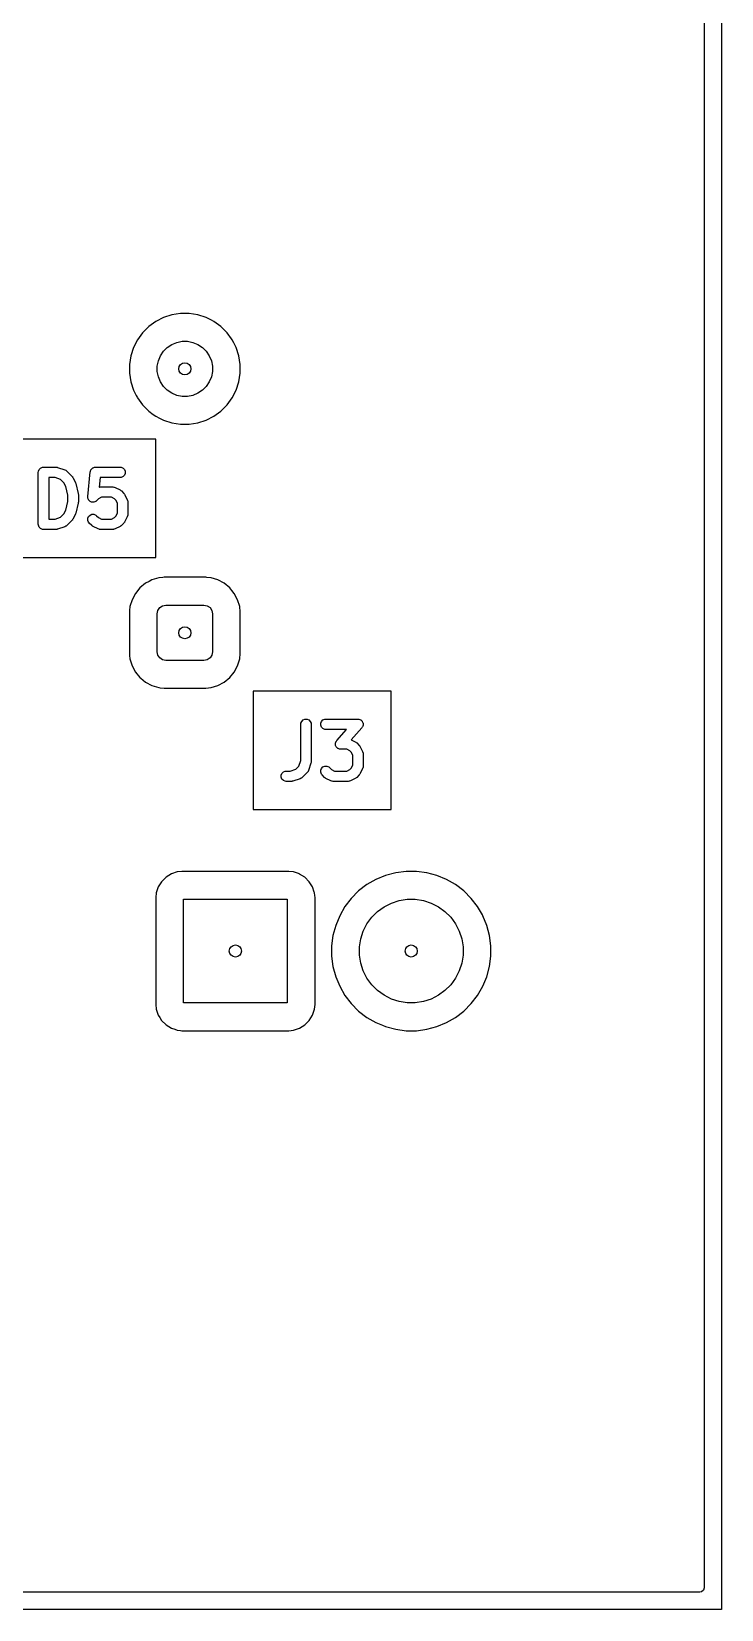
# Model space of a CAD drawing. Extents: x 20 to 124, y -124 to -20.
# Drawn here: x 104.07 to 124, y -124 to -78.44 of the extents above; entities that cross this region are included whole.
import ezdxf

# ---------------------------------------------------------------- set-up
doc = ezdxf.new("R2010")
doc.units = 0
doc.layers.add('BLACK', color=7, linetype='CONTINUOUS')
doc.layers.add('WHITE', color=7, linetype='CONTINUOUS')

msp = doc.modelspace()

# ---------------------------------------------------------------- linework, layer by layer
at = {"layer": 'BLACK', "linetype": 'CONTINUOUS'}
for p, q in [((123.4995, -20.6245), (123.4995, -123.3755)), ((107.457345, -86.956705), (107.279205, -87.134845)), ((107.45735, -86.956701), (107.457345, -86.956705)), ((107.661151, -86.808632), (107.45735, -86.956701)), ((107.885616, -86.69426), (107.661151, -86.808632)), ((108.125214, -86.61641), (107.885616, -86.69426)), ((108.249626, -86.596705), (108.125214, -86.61641)), ((108.374038, -86.577), (108.249626, -86.596705)), ((108.625962, -86.577), (108.374038, -86.577)), ((108.874785, -86.61641), (108.625962, -86.577)), ((109.114383, -86.69426), (108.874785, -86.61641)), ((109.268747, -86.772913), (109.114383, -86.69426)), ((109.338845, -86.80863), (109.268747, -86.772913)), ((109.338847, -86.808631), (109.338845, -86.80863)), ((109.338848, -86.808632), (109.338847, -86.808631)), ((109.542649, -86.956701), (109.338848, -86.808632)), ((109.542654, -86.956705), (109.542649, -86.956701)), ((109.720794, -87.134845), (109.542654, -86.956705)), ((107.131132, -87.338651), (107.01676, -87.563116)), ((107.279201, -87.13485), (107.131132, -87.338651)), ((107.279205, -87.134845), (107.279201, -87.13485)), ((107.992485, -87.559092), (108.122883, -87.471963)), ((108.122883, -87.471963), (108.267772, -87.411948)), ((108.267772, -87.411948), (108.421586, -87.381352)), ((108.421586, -87.381352), (108.578414, -87.381352)), ((108.578414, -87.381352), (108.732228, -87.411948)), ((108.732228, -87.411948), (108.877117, -87.471963)), ((108.877117, -87.471963), (109.007515, -87.559092)), ((109.720798, -87.13485), (109.720794, -87.134845)), ((109.849952, -87.312617), (109.720798, -87.13485)), ((109.86887, -87.338655), (109.849952, -87.312617)), ((109.913583, -87.42641), (109.86887, -87.338655)), ((109.983239, -87.563116), (109.913583, -87.42641)), ((106.93891, -87.802714), (106.8995, -88.051538)), ((107.01676, -87.563116), (106.93891, -87.802714)), ((107.734448, -87.945272), (107.794463, -87.800383)), ((107.794463, -87.800383), (107.881592, -87.669985)), ((107.881592, -87.669985), (107.992485, -87.559092)), ((109.007515, -87.559092), (109.118408, -87.669985)), ((109.118408, -87.669985), (109.205537, -87.800383)), ((109.205537, -87.800383), (109.265552, -87.945272)), ((109.983239, -87.563118), (109.983239, -87.563116)), ((109.983241, -87.563121), (109.983239, -87.563118)), ((110.06109, -87.802715), (109.983241, -87.563121)), ((110.1005, -88.051538), (110.06109, -87.802715)), ((106.8995, -88.051538), (106.8995, -88.303461)), ((106.8995, -88.303461), (106.93891, -88.552285)), ((107.703852, -88.099086), (107.734448, -87.945272)), ((107.703852, -88.255914), (107.703852, -88.099086)), ((107.734448, -88.409728), (107.703852, -88.255914)), ((109.265552, -87.945272), (109.296148, -88.099086)), ((109.296148, -88.255914), (109.265552, -88.409728)), ((109.296148, -88.099086), (109.296148, -88.255914)), ((110.06109, -88.552285), (110.1005, -88.303462)), ((110.1005, -88.303462), (110.1005, -88.051538)), ((106.93891, -88.552285), (107.01676, -88.791883)), ((107.01676, -88.791883), (107.095413, -88.946247)), ((107.794463, -88.554617), (107.734448, -88.409728)), ((107.881592, -88.685015), (107.794463, -88.554617)), ((107.992485, -88.795908), (107.881592, -88.685015)), ((108.122883, -88.883037), (107.992485, -88.795908)), ((109.007515, -88.795908), (108.877117, -88.883037)), ((109.118408, -88.685015), (109.007515, -88.795908)), ((109.205537, -88.554617), (109.118408, -88.685015)), ((109.265552, -88.409728), (109.205537, -88.554617)), ((109.86887, -89.016345), (109.983241, -88.791879)), ((109.983241, -88.791879), (110.06109, -88.552285)), ((107.095413, -88.946247), (107.119089, -88.992714)), ((107.119089, -88.992714), (107.131132, -89.016348)), ((107.131132, -89.016348), (107.279201, -89.220149)), ((107.279201, -89.220149), (107.279205, -89.220154)), ((107.279205, -89.220154), (107.457345, -89.398294)), ((108.267772, -88.943052), (108.122883, -88.883037)), ((108.421586, -88.973648), (108.267772, -88.943052)), ((108.578414, -88.973648), (108.421586, -88.973648)), ((108.732228, -88.943052), (108.578414, -88.973648)), ((108.877117, -88.883037), (108.732228, -88.943052)), ((109.542656, -89.398293), (109.720793, -89.220156)), ((109.720793, -89.220156), (109.86887, -89.016345)), ((107.457345, -89.398294), (107.45735, -89.398298)), ((107.45735, -89.398298), (107.588332, -89.493461)), ((107.588332, -89.493461), (107.661155, -89.54637)), ((107.661155, -89.54637), (107.770098, -89.601879)), ((107.770098, -89.601879), (107.885616, -89.660739)), ((107.885616, -89.660739), (107.885618, -89.660739)), ((107.885618, -89.660739), (107.885621, -89.660741)), ((107.885621, -89.660741), (108.125215, -89.73859)), ((108.125215, -89.73859), (108.374038, -89.778)), ((108.625962, -89.778), (108.874785, -89.73859)), ((108.874785, -89.73859), (109.114379, -89.660741)), ((109.114379, -89.660741), (109.338845, -89.54637)), ((109.338845, -89.54637), (109.542656, -89.398293)), ((107.660797, -90.208129), (103.462357, -90.208129)), ((107.660797, -93.623053), (107.660797, -90.208129)), ((108.374038, -89.778), (108.374039, -89.778)), ((108.374039, -89.778), (108.625961, -89.778)), ((108.625961, -89.778), (108.625962, -89.778)), ((104.270739, -91.136564), (104.293137, -91.082492)), ((104.293137, -91.082492), (104.334521, -91.041108)), ((104.334521, -91.041108), (104.388593, -91.01871)), ((104.388593, -91.01871), (104.417857, -91.015828)), ((104.417857, -91.015828), (104.775, -91.015828)), ((104.775, -91.015828), (104.789811, -91.017286)), ((104.789811, -91.017286), (104.793761, -91.017006)), ((104.793761, -91.017006), (104.798955, -91.018187)), ((104.798955, -91.018187), (104.804264, -91.01871)), ((104.804264, -91.01871), (104.807926, -91.020227)), ((104.807926, -91.020227), (104.822434, -91.023526)), ((104.822434, -91.023526), (105.03672, -91.094954)), ((105.03672, -91.094954), (105.063571, -91.106943)), ((105.063571, -91.106943), (105.067641, -91.110473)), ((105.067641, -91.110473), (105.072621, -91.112536)), ((105.072621, -91.112536), (105.095352, -91.131191)), ((105.772166, -91.133118), (105.774381, -91.122071)), ((105.774381, -91.122071), (105.784745, -91.102749)), ((105.784745, -91.102749), (105.793137, -91.082492)), ((105.793137, -91.082492), (105.798477, -91.077151)), ((105.798477, -91.077151), (105.802048, -91.070496)), ((105.802048, -91.070496), (105.819015, -91.056613)), ((105.819015, -91.056613), (105.834521, -91.041108)), ((105.834521, -91.041108), (105.8415, -91.038216)), ((105.8415, -91.038216), (105.847345, -91.033435)), ((105.847345, -91.033435), (105.86833, -91.027103)), ((105.86833, -91.027103), (105.888593, -91.01871)), ((105.888593, -91.01871), (105.899809, -91.017605)), ((105.899809, -91.017605), (105.903377, -91.016529)), ((105.903377, -91.016529), (105.90703, -91.016894)), ((105.90703, -91.016894), (105.917857, -91.015828)), ((105.917857, -91.015828), (106.632143, -91.015828)), ((106.632143, -91.015828), (106.661407, -91.01871)), ((106.661407, -91.01871), (106.715479, -91.041108)), ((106.715479, -91.041108), (106.756863, -91.082492)), ((106.756863, -91.082492), (106.779261, -91.136564)), ((104.267857, -91.165828), (104.270739, -91.136564)), ((104.267857, -92.665828), (104.267857, -91.165828)), ((104.75066, -91.315828), (104.567857, -91.315828)), ((104.567857, -91.315828), (104.567857, -92.515828)), ((104.908258, -91.368361), (104.75066, -91.315828)), ((105.008865, -91.468968), (104.908258, -91.368361)), ((105.062044, -91.575327), (105.008865, -91.468968)), ((105.125, -91.827148), (105.062044, -91.575327)), ((105.095352, -91.131191), (105.238209, -91.274048)), ((105.238209, -91.274048), (105.247649, -91.28555)), ((105.247649, -91.28555), (105.250642, -91.288146)), ((105.250642, -91.288146), (105.25348, -91.292655)), ((105.25348, -91.292655), (105.256864, -91.296778)), ((105.256864, -91.296778), (105.25838, -91.30044)), ((105.25838, -91.30044), (105.266307, -91.313032)), ((105.266307, -91.313032), (105.337736, -91.455888)), ((105.337736, -91.455888), (105.338555, -91.45803)), ((105.338555, -91.45803), (105.3392, -91.4589)), ((105.3392, -91.4589), (105.343584, -91.471171)), ((105.343584, -91.471171), (105.348245, -91.483352)), ((105.348245, -91.483352), (105.348321, -91.484432)), ((105.348321, -91.484432), (105.349093, -91.486591)), ((105.349093, -91.486591), (105.420521, -91.772305)), ((105.697173, -91.865189), (105.768601, -91.150903)), ((105.768601, -91.150903), (105.770739, -91.140238)), ((105.770739, -91.136564), (105.772166, -91.133118)), ((105.770739, -91.140238), (105.770739, -91.136564)), ((106.053606, -91.315828), (106.025964, -91.592237)), ((106.632143, -91.315828), (106.053606, -91.315828)), ((106.661407, -91.312946), (106.632143, -91.315828)), ((106.715479, -91.290548), (106.661407, -91.312946)), ((106.756863, -91.249164), (106.715479, -91.290548)), ((106.779261, -91.195092), (106.756863, -91.249164)), ((106.779261, -91.136564), (106.779261, -91.195092)), ((105.062044, -92.256328), (105.125, -92.004507)), ((105.125, -92.004507), (105.125, -91.827148)), ((105.420521, -91.772305), (105.42127, -91.777376)), ((105.42127, -91.777376), (105.422118, -91.779421)), ((105.422118, -91.779421), (105.423203, -91.790443)), ((105.423203, -91.790443), (105.424823, -91.801394)), ((105.424823, -92.030262), (105.423203, -92.041212)), ((105.424823, -91.801394), (105.424497, -91.803581)), ((105.424497, -91.803581), (105.425, -91.808685)), ((105.425, -92.022971), (105.424497, -92.028074)), ((105.424497, -92.028074), (105.424823, -92.030262)), ((105.425, -91.808685), (105.425, -92.022971)), ((105.697129, -91.894594), (105.697173, -91.865189)), ((105.699311, -91.901825), (105.697129, -91.894594)), ((105.699311, -91.909378), (105.699311, -91.901825)), ((105.707702, -91.929637), (105.699311, -91.909378)), ((105.714036, -91.950626), (105.707702, -91.929637)), ((105.718817, -91.95647), (105.714036, -91.950626)), ((105.721709, -91.96345), (105.718817, -91.95647)), ((105.737213, -91.978953), (105.721709, -91.96345)), ((105.751097, -91.995923), (105.737213, -91.978953)), ((105.757753, -91.999494), (105.751097, -91.995923)), ((105.763095, -92.004835), (105.757753, -91.999494)), ((105.783349, -92.013224), (105.763095, -92.004835)), ((105.802672, -92.02359), (105.783349, -92.013224)), ((105.810189, -92.024341), (105.802672, -92.02359)), ((105.817167, -92.027232), (105.810189, -92.024341)), ((105.83909, -92.027232), (105.817167, -92.027232)), ((105.860909, -92.029414), (105.83909, -92.027232)), ((105.86814, -92.027232), (105.860909, -92.029414)), ((105.875693, -92.027232), (105.86814, -92.027232)), ((105.895952, -92.01884), (105.875693, -92.027232)), ((105.916941, -92.012507), (105.895952, -92.01884)), ((105.922785, -92.007725), (105.916941, -92.012507)), ((105.929765, -92.004834), (105.922785, -92.007725)), ((105.952496, -91.986179), (105.929765, -92.004834)), ((106.006712, -91.931962), (105.952496, -91.986179)), ((106.096124, -91.887257), (106.006712, -91.931962)), ((106.025964, -91.592237), (106.026472, -91.592201)), ((106.026472, -91.592201), (106.031451, -91.590139)), ((106.031451, -91.590139), (106.060715, -91.587257)), ((106.060715, -91.587257), (106.417857, -91.587257)), ((106.382448, -91.887257), (106.096124, -91.887257)), ((106.471861, -91.931963), (106.382448, -91.887257)), ((106.417857, -91.587257), (106.447121, -91.590139)), ((106.447121, -91.590139), (106.452099, -91.592201)), ((106.452099, -91.592201), (106.457475, -91.592583)), ((106.457475, -91.592583), (106.484938, -91.603093)), ((106.508864, -91.968967), (106.471861, -91.931963)), ((106.484938, -91.603093), (106.627797, -91.674521)), ((106.553572, -92.058381), (106.508864, -91.968967)), ((106.627797, -91.674521), (106.640391, -91.682449)), ((106.640391, -91.682449), (106.644051, -91.683965)), ((106.644051, -91.683965), (106.648171, -91.687346)), ((106.648171, -91.687346), (106.652682, -91.690186)), ((106.652682, -91.690186), (106.655276, -91.693177)), ((106.655276, -91.693177), (106.666782, -91.70262)), ((106.666782, -91.70262), (106.73821, -91.774049)), ((106.73821, -91.774049), (106.747648, -91.785549)), ((106.747648, -91.785549), (106.750642, -91.788146)), ((106.750642, -91.788146), (106.753482, -91.792658)), ((106.753482, -91.792658), (106.756864, -91.796779)), ((106.756864, -91.796779), (106.758379, -91.800438)), ((106.758379, -91.800438), (106.766307, -91.813032)), ((106.766307, -91.813032), (106.837736, -91.955888)), ((106.837736, -91.955888), (106.848245, -91.983352)), ((106.848245, -91.983352), (106.848626, -91.988726)), ((106.848626, -91.988726), (106.85069, -91.993707)), ((106.85069, -91.993707), (106.853572, -92.022971)), ((106.853572, -92.022971), (106.853572, -92.380114)), ((104.750657, -92.515828), (104.908259, -92.463294)), ((104.908259, -92.463294), (105.008865, -92.362688)), ((105.008865, -92.362688), (105.062044, -92.256328)), ((105.337736, -92.375768), (105.266307, -92.518624)), ((105.338555, -92.373625), (105.337736, -92.375768)), ((105.3392, -92.372756), (105.338555, -92.373625)), ((105.343584, -92.360484), (105.3392, -92.372756)), ((105.348245, -92.348304), (105.343584, -92.360484)), ((105.348321, -92.347223), (105.348245, -92.348304)), ((105.349093, -92.345065), (105.348321, -92.347223)), ((105.420521, -92.059351), (105.349093, -92.345065)), ((105.42127, -92.054279), (105.420521, -92.059351)), ((105.422118, -92.052235), (105.42127, -92.054279)), ((105.423203, -92.041212), (105.422118, -92.052235)), ((105.699311, -92.493707), (105.721709, -92.439635)), ((105.721709, -92.439635), (105.763095, -92.39825)), ((105.763095, -92.39825), (105.817167, -92.375853)), ((105.817167, -92.375853), (105.875693, -92.375853)), ((105.875693, -92.375853), (105.929765, -92.398251)), ((105.929765, -92.398251), (105.952496, -92.416906)), ((105.952496, -92.416906), (106.006712, -92.471122)), ((106.006712, -92.471122), (106.096124, -92.515828)), ((106.382448, -92.515828), (106.471861, -92.471121)), ((106.471861, -92.471121), (106.508864, -92.434117)), ((106.508864, -92.434117), (106.553572, -92.344703)), ((106.553572, -92.344703), (106.553572, -92.058381)), ((106.837736, -92.447197), (106.766307, -92.590053)), ((106.848245, -92.419733), (106.837736, -92.447197)), ((106.848626, -92.414358), (106.848245, -92.419733)), ((106.85069, -92.409378), (106.848626, -92.414358)), ((106.853572, -92.380114), (106.85069, -92.409378)), ((104.270739, -92.695092), (104.267857, -92.665828)), ((104.293137, -92.749164), (104.270739, -92.695092)), ((104.334521, -92.790548), (104.293137, -92.749164)), ((104.388593, -92.812946), (104.334521, -92.790548)), ((104.417857, -92.815828), (104.388593, -92.812946)), ((104.775, -92.815828), (104.417857, -92.815828)), ((104.567857, -92.515828), (104.750657, -92.515828)), ((104.789805, -92.814369), (104.775, -92.815828)), ((104.79376, -92.814651), (104.789805, -92.814369)), ((104.798961, -92.813468), (104.79376, -92.814651)), ((104.804264, -92.812946), (104.798961, -92.813468)), ((104.807921, -92.81143), (104.804264, -92.812946)), ((104.822434, -92.808131), (104.807921, -92.81143)), ((105.03672, -92.736703), (104.822434, -92.808131)), ((105.063571, -92.724715), (105.03672, -92.736703)), ((105.067642, -92.721183), (105.063571, -92.724715)), ((105.072622, -92.719121), (105.067642, -92.721183)), ((105.095352, -92.700466), (105.072622, -92.719121)), ((105.238209, -92.557608), (105.095352, -92.700466)), ((105.247647, -92.546106), (105.238209, -92.557608)), ((105.250642, -92.54351), (105.247647, -92.546106)), ((105.253482, -92.538996), (105.250642, -92.54351)), ((105.256864, -92.534877), (105.253482, -92.538996)), ((105.258379, -92.531217), (105.256864, -92.534877)), ((105.266307, -92.518624), (105.258379, -92.531217)), ((105.699311, -92.552233), (105.699311, -92.493707)), ((105.721708, -92.606305), (105.699311, -92.552233)), ((105.740362, -92.629036), (105.721708, -92.606305)), ((105.81179, -92.700465), (105.740362, -92.629036)), ((105.823292, -92.709904), (105.81179, -92.700465)), ((105.82589, -92.7129), (105.823292, -92.709904)), ((105.830404, -92.715741), (105.82589, -92.7129)), ((105.834521, -92.71912), (105.830404, -92.715741)), ((105.838179, -92.720635), (105.834521, -92.71912)), ((105.850776, -92.728564), (105.838179, -92.720635)), ((105.993634, -92.799993), (105.850776, -92.728564)), ((106.021097, -92.810502), (105.993634, -92.799993)), ((106.026472, -92.810883), (106.021097, -92.810502)), ((106.031451, -92.812946), (106.026472, -92.810883)), ((106.060715, -92.815828), (106.031451, -92.812946)), ((106.417857, -92.815828), (106.060715, -92.815828)), ((106.096124, -92.515828), (106.382448, -92.515828)), ((106.447121, -92.812946), (106.417857, -92.815828)), ((106.452099, -92.810883), (106.447121, -92.812946)), ((106.457475, -92.810502), (106.452099, -92.810883)), ((106.484938, -92.799992), (106.457475, -92.810502)), ((106.627797, -92.728564), (106.484938, -92.799992)), ((106.640391, -92.720635), (106.627797, -92.728564)), ((106.644051, -92.71912), (106.640391, -92.720635)), ((106.648171, -92.715738), (106.644051, -92.71912)), ((106.652682, -92.712899), (106.648171, -92.715738)), ((106.655276, -92.709907), (106.652682, -92.712899)), ((106.666782, -92.700465), (106.655276, -92.709907)), ((106.73821, -92.629036), (106.666782, -92.700465)), ((106.747648, -92.617535), (106.73821, -92.629036)), ((106.750642, -92.614939), (106.747648, -92.617535)), ((106.753482, -92.610426), (106.750642, -92.614939)), ((106.756864, -92.606306), (106.753482, -92.610426)), ((106.758379, -92.602646), (106.756864, -92.606306)), ((106.766307, -92.590053), (106.758379, -92.602646)), ((103.462357, -93.623053), (107.660797, -93.623053)), ((107.546043, -94.272269), (107.467487, -94.314259)), ((107.744067, -94.212199), (107.546043, -94.272269)), ((107.860298, -94.200751), (107.744067, -94.212199)), ((107.898392, -94.197), (107.860298, -94.200751)), ((109.101608, -94.197), (107.898392, -94.197)), ((109.136805, -94.200466), (109.101608, -94.197)), ((109.255934, -94.212199), (109.136805, -94.200466)), ((109.255934, -94.2122), (109.255932, -94.212199)), ((109.255932, -94.212199), (109.255934, -94.212199)), ((109.453954, -94.272268), (109.255934, -94.2122)), ((109.63645, -94.369815), (109.453954, -94.272268)), ((107.072317, -94.661047), (106.974769, -94.843543)), ((107.203589, -94.501089), (107.072317, -94.661047)), ((107.363547, -94.369817), (107.203589, -94.501089)), ((107.363548, -94.369816), (107.363547, -94.369817)), ((107.36355, -94.369815), (107.363548, -94.369816)), ((107.467487, -94.314259), (107.36355, -94.369815)), ((109.636453, -94.369817), (109.63645, -94.369815)), ((109.79641, -94.501089), (109.636452, -94.369817)), ((109.636452, -94.369817), (109.636453, -94.369817)), ((109.855803, -94.573461), (109.79641, -94.501089)), ((109.927685, -94.66105), (109.855803, -94.573461)), ((110.025232, -94.843546), (109.927685, -94.66105)), ((106.903251, -95.157798), (106.8995, -95.195892)), ((106.8995, -95.195892), (106.8995, -96.399108)), ((106.914699, -95.041567), (106.903251, -95.157798)), ((106.974769, -94.843543), (106.914699, -95.041567)), ((107.7, -95.2475), (107.71903, -95.151829)), ((107.71903, -95.151829), (107.773223, -95.070723)), ((107.773223, -95.070723), (107.854329, -95.01653)), ((107.854329, -95.01653), (107.95, -94.9975)), ((107.95, -94.9975), (109.05, -94.9975)), ((109.05, -94.9975), (109.145671, -95.01653)), ((109.145671, -95.01653), (109.226777, -95.070723)), ((109.226777, -95.070723), (109.28097, -95.151829)), ((109.28097, -95.151829), (109.3, -95.2475)), ((110.0853, -95.041566), (110.025232, -94.843546)), ((110.1005, -95.195892), (110.0853, -95.041566)), ((110.1005, -96.399108), (110.1005, -95.195892)), ((107.7, -96.3475), (107.7, -95.2475)), ((109.3, -95.2475), (109.3, -96.3475)), ((106.8995, -96.399108), (106.904502, -96.449898)), ((106.904502, -96.449898), (106.914699, -96.553432)), ((106.914699, -96.553432), (106.9147, -96.553434)), ((106.9147, -96.553434), (106.974768, -96.751454)), ((107.71903, -96.443171), (107.7, -96.3475)), ((107.773223, -96.524277), (107.71903, -96.443171)), ((107.854329, -96.57847), (107.773223, -96.524277)), ((107.95, -96.5975), (107.854329, -96.57847)), ((109.145671, -96.57847), (109.05, -96.5975)), ((109.226777, -96.524277), (109.145671, -96.57847)), ((109.28097, -96.443171), (109.226777, -96.524277)), ((109.3, -96.3475), (109.28097, -96.443171)), ((110.025232, -96.751454), (110.0853, -96.553434)), ((110.0853, -96.553434), (110.1005, -96.399108)), ((106.974768, -96.751454), (107.072315, -96.93395)), ((107.072315, -96.93395), (107.072317, -96.933952)), ((107.072317, -96.933952), (107.203589, -97.09391)), ((109.05, -96.5975), (107.95, -96.5975)), ((109.79641, -97.09391), (109.927685, -96.93395)), ((109.927685, -96.93395), (110.025232, -96.751454)), ((107.203589, -97.09391), (107.227414, -97.113462)), ((107.227414, -97.113462), (107.36355, -97.225185)), ((107.36355, -97.225185), (107.546046, -97.322732)), ((107.546046, -97.322732), (107.744066, -97.3828)), ((107.744066, -97.3828), (107.744065, -97.3828)), ((107.744065, -97.3828), (107.782647, -97.3866)), ((107.782647, -97.3866), (107.898392, -97.398)), ((107.898392, -97.398), (107.898395, -97.398)), ((107.898395, -97.398), (109.101605, -97.398)), ((109.101605, -97.398), (109.101608, -97.398)), ((109.101608, -97.398), (109.255934, -97.3828)), ((109.255934, -97.3828), (109.453954, -97.322732)), ((109.453954, -97.322732), (109.63645, -97.225185)), ((109.63645, -97.225185), (109.79641, -97.09391)), ((114.457225, -97.483687), (110.473071, -97.483687)), ((110.473071, -97.483687), (110.473071, -100.898053)), ((114.457225, -100.898053), (114.457225, -97.483687)), ((111.85, -98.440828), (111.852882, -98.411564)), ((111.852882, -98.411564), (111.87528, -98.357492)), ((111.87528, -98.357492), (111.916664, -98.316108)), ((111.916664, -98.316108), (111.970736, -98.29371)), ((111.970736, -98.29371), (112.029264, -98.29371)), ((112.029264, -98.29371), (112.083336, -98.316108)), ((112.083336, -98.316108), (112.12472, -98.357492)), ((112.12472, -98.357492), (112.147118, -98.411564)), ((112.147118, -98.411564), (112.15, -98.440828)), ((112.42431, -98.411564), (112.446708, -98.357492)), ((112.42431, -98.470092), (112.42431, -98.411564)), ((112.446708, -98.357492), (112.488092, -98.316108)), ((112.488092, -98.316108), (112.542164, -98.29371)), ((112.542164, -98.29371), (112.571428, -98.290828)), ((112.571428, -98.290828), (113.5, -98.290828)), ((113.5, -98.290828), (113.515477, -98.292352)), ((113.515477, -98.292352), (113.519412, -98.29209)), ((113.519412, -98.29209), (113.522122, -98.293006)), ((113.522122, -98.293006), (113.529264, -98.29371)), ((113.529264, -98.29371), (113.551778, -98.303036)), ((113.551778, -98.303036), (113.574854, -98.31084)), ((113.574854, -98.31084), (113.578661, -98.314171)), ((113.578661, -98.314171), (113.583336, -98.316108)), ((113.583336, -98.316108), (113.600565, -98.333337)), ((113.600565, -98.333337), (113.618901, -98.349381)), ((113.618901, -98.349381), (113.621143, -98.353915)), ((113.621143, -98.353915), (113.62472, -98.357492)), ((113.62472, -98.357492), (113.634046, -98.380008)), ((113.634046, -98.380008), (113.644845, -98.401844)), ((113.644845, -98.401844), (113.645181, -98.406888)), ((113.645181, -98.406888), (113.647118, -98.411564)), ((113.647118, -98.411564), (113.647118, -98.435939)), ((111.85, -99.487916), (111.85, -98.440828)), ((112.15, -98.440828), (112.15, -99.512257)), ((112.446708, -98.524164), (112.42431, -98.470092)), ((112.488092, -98.565548), (112.446708, -98.524164)), ((112.542164, -98.587946), (112.488092, -98.565548)), ((112.571428, -98.590828), (112.542164, -98.587946)), ((113.169435, -98.590828), (112.571428, -98.590828)), ((112.887113, -98.913481), (113.169435, -98.590828)), ((113.612886, -98.539604), (113.305952, -98.890386)), ((113.621929, -98.526954), (113.612886, -98.539604)), ((113.62472, -98.524164), (113.621929, -98.526954)), ((113.625815, -98.521519), (113.62472, -98.524164)), ((113.629988, -98.515683), (113.625815, -98.521519)), ((113.637793, -98.492603), (113.629988, -98.515683)), ((113.647118, -98.470092), (113.637793, -98.492603)), ((113.647118, -98.435939), (113.648738, -98.46024)), ((113.648738, -98.46024), (113.647118, -98.46503)), ((113.647118, -98.46503), (113.647118, -98.470092)), ((112.851261, -98.992845), (112.852882, -98.988052)), ((112.852882, -99.017154), (112.851261, -98.992845)), ((112.852882, -98.982993), (112.862205, -98.960484)), ((112.852882, -98.988052), (112.852882, -98.982993)), ((112.852882, -99.041521), (112.852882, -99.017154)), ((112.854818, -99.046196), (112.852882, -99.041521)), ((112.855155, -99.051241), (112.854818, -99.046196)), ((112.865953, -99.073076), (112.855155, -99.051241)), ((112.862205, -98.960484), (112.870012, -98.937403)), ((112.87528, -99.095593), (112.865953, -99.073076)), ((112.870012, -98.937403), (112.874183, -98.931566)), ((112.874183, -98.931566), (112.87528, -98.928921)), ((112.87528, -98.928921), (112.878069, -98.926131)), ((112.878856, -99.099169), (112.87528, -99.095593)), ((112.878069, -98.926131), (112.887113, -98.913481)), ((112.881099, -99.103704), (112.878856, -99.099169)), ((112.899434, -99.119747), (112.881099, -99.103704)), ((112.916664, -99.136977), (112.899434, -99.119747)), ((112.921338, -99.138913), (112.916664, -99.136977)), ((112.925146, -99.142245), (112.921338, -99.138913)), ((112.948227, -99.150051), (112.925146, -99.142245)), ((112.970736, -99.159375), (112.948227, -99.150051)), ((112.977873, -99.160077), (112.970736, -99.159375)), ((112.980588, -99.160996), (112.977873, -99.160077)), ((112.984527, -99.160733), (112.980588, -99.160996)), ((113, -99.162257), (112.984527, -99.160733)), ((113.178876, -99.162257), (113, -99.162257)), ((113.268289, -99.206963), (113.178876, -99.162257)), ((113.305292, -99.243967), (113.268289, -99.206963)), ((113.35, -99.333381), (113.305292, -99.243967)), ((113.305952, -98.890386), (113.424225, -98.949521)), ((113.424225, -98.949521), (113.436819, -98.957449)), ((113.436819, -98.957449), (113.440479, -98.958965)), ((113.440479, -98.958965), (113.444599, -98.962346)), ((113.444599, -98.962346), (113.44911, -98.965186)), ((113.44911, -98.965186), (113.451704, -98.968177)), ((113.451704, -98.968177), (113.46321, -98.97762)), ((113.46321, -98.97762), (113.534638, -99.049049)), ((113.534638, -99.049049), (113.544076, -99.060549)), ((113.544076, -99.060549), (113.54707, -99.063146)), ((113.54707, -99.063146), (113.54991, -99.067658)), ((113.54991, -99.067658), (113.553292, -99.071779)), ((113.553292, -99.071779), (113.554807, -99.075438)), ((113.554807, -99.075438), (113.562735, -99.088032)), ((113.562735, -99.088032), (113.634164, -99.230888)), ((113.634164, -99.230888), (113.644673, -99.258352)), ((113.644673, -99.258352), (113.645054, -99.263726)), ((113.645054, -99.263726), (113.647118, -99.268707)), ((113.647118, -99.268707), (113.65, -99.297971)), ((113.65, -99.297971), (113.65, -99.655114)), ((111.547085, -99.790828), (111.704687, -99.738294)), ((111.704687, -99.738294), (111.797466, -99.645514)), ((111.797466, -99.645514), (111.85, -99.487916)), ((112.070873, -99.773977), (112.058885, -99.800827)), ((112.142302, -99.559692), (112.070873, -99.773977)), ((112.145601, -99.545182), (112.142302, -99.559692)), ((112.147118, -99.541521), (112.145601, -99.545182)), ((112.14764, -99.536212), (112.147118, -99.541521)), ((112.148822, -99.531018), (112.14764, -99.536212)), ((112.15, -99.512257), (112.148541, -99.527068)), ((112.148541, -99.527068), (112.148822, -99.531018)), ((112.42431, -99.768708), (112.446707, -99.714636)), ((112.42431, -99.827234), (112.42431, -99.768708)), ((112.446707, -99.714636), (112.488093, -99.67325)), ((112.488093, -99.67325), (112.542165, -99.650853)), ((112.542165, -99.650853), (112.600691, -99.650853)), ((112.600691, -99.650853), (112.654763, -99.67325)), ((112.654763, -99.67325), (112.677494, -99.691905)), ((112.677494, -99.691905), (112.73171, -99.746121)), ((112.73171, -99.746121), (112.821124, -99.790828)), ((113.178876, -99.790828), (113.268289, -99.746121)), ((113.268289, -99.746121), (113.305292, -99.709117)), ((113.305292, -99.709117), (113.35, -99.619703)), ((113.35, -99.619703), (113.35, -99.333381)), ((113.634164, -99.722197), (113.562735, -99.865053)), ((113.644673, -99.694733), (113.634164, -99.722197)), ((113.645054, -99.689358), (113.644673, -99.694733)), ((113.647118, -99.684378), (113.645054, -99.689358)), ((113.65, -99.655114), (113.647118, -99.684378)), ((111.281453, -99.911564), (111.303851, -99.857492)), ((111.281453, -99.970092), (111.281453, -99.911564)), ((111.303851, -100.024164), (111.281453, -99.970092)), ((111.303851, -99.857492), (111.345235, -99.816108)), ((111.345235, -100.065548), (111.303851, -100.024164)), ((111.345235, -99.816108), (111.399307, -99.79371)), ((111.399307, -100.087946), (111.345235, -100.065548)), ((111.399307, -99.79371), (111.428571, -99.790828)), ((111.428571, -100.090828), (111.399307, -100.087946)), ((111.428571, -99.790828), (111.547085, -99.790828)), ((111.571428, -100.090828), (111.428571, -100.090828)), ((111.586233, -100.089369), (111.571428, -100.090828)), ((111.590188, -100.089651), (111.586233, -100.089369)), ((111.595389, -100.088468), (111.590188, -100.089651)), ((111.600692, -100.087946), (111.595389, -100.088468)), ((111.604349, -100.08643), (111.600692, -100.087946)), ((111.618862, -100.083131), (111.604349, -100.08643)), ((111.833148, -100.011703), (111.618862, -100.083131)), ((111.859999, -99.999715), (111.833148, -100.011703)), ((111.86407, -99.996183), (111.859999, -99.999715)), ((111.86905, -99.994121), (111.86407, -99.996183)), ((111.89178, -99.975466), (111.86905, -99.994121)), ((112.034637, -99.832608), (111.89178, -99.975466)), ((112.053292, -99.809877), (112.034637, -99.832608)), ((112.055354, -99.804897), (112.053292, -99.809877)), ((112.058885, -99.800827), (112.055354, -99.804897)), ((112.446707, -99.881306), (112.42431, -99.827234)), ((112.465362, -99.904037), (112.446707, -99.881306)), ((112.536791, -99.975466), (112.465362, -99.904037)), ((112.548295, -99.984907), (112.536791, -99.975466)), ((112.55089, -99.987899), (112.548295, -99.984907)), ((112.555399, -99.990737), (112.55089, -99.987899)), ((112.559522, -99.994121), (112.555399, -99.990737)), ((112.563183, -99.995637), (112.559522, -99.994121)), ((112.575775, -100.003564), (112.563183, -99.995637)), ((112.718633, -100.074992), (112.575775, -100.003564)), ((112.746096, -100.085502), (112.718633, -100.074992)), ((112.751471, -100.085883), (112.746096, -100.085502)), ((112.75645, -100.087946), (112.751471, -100.085883)), ((112.785714, -100.090828), (112.75645, -100.087946)), ((113.214285, -100.090828), (112.785714, -100.090828)), ((112.821124, -99.790828), (113.178876, -99.790828)), ((113.243549, -100.087946), (113.214285, -100.090828)), ((113.248527, -100.085883), (113.243549, -100.087946)), ((113.253903, -100.085502), (113.248527, -100.085883)), ((113.281366, -100.074992), (113.253903, -100.085502)), ((113.424225, -100.003564), (113.281366, -100.074992)), ((113.436819, -99.995635), (113.424225, -100.003564)), ((113.440479, -99.99412), (113.436819, -99.995635)), ((113.444599, -99.990738), (113.440479, -99.99412)), ((113.44911, -99.987899), (113.444599, -99.990738)), ((113.451704, -99.984907), (113.44911, -99.987899)), ((113.46321, -99.975465), (113.451704, -99.984907)), ((113.534638, -99.904036), (113.46321, -99.975465)), ((113.544076, -99.892535), (113.534638, -99.904036)), ((113.54707, -99.889939), (113.544076, -99.892535)), ((113.54991, -99.885426), (113.54707, -99.889939)), ((113.553292, -99.881306), (113.54991, -99.885426)), ((113.554807, -99.877646), (113.553292, -99.881306)), ((113.562735, -99.865053), (113.554807, -99.877646)), ((110.473071, -100.898053), (114.457225, -100.898053)), ((107.957737, -102.857684), (107.830184, -102.985237)), ((108.110476, -102.761711), (107.957737, -102.857684)), ((108.280745, -102.702131), (108.110476, -102.761711)), ((108.28075, -102.70213), (108.280745, -102.702131)), ((108.415039, -102.687), (108.28075, -102.70213)), ((108.415046, -102.687), (108.415039, -102.687)), ((111.504954, -102.687), (108.415046, -102.687)), ((111.50496, -102.687), (111.504954, -102.687)), ((111.639249, -102.70213), (111.50496, -102.687)), ((111.639254, -102.702131), (111.639249, -102.70213)), ((111.809523, -102.761711), (111.639254, -102.702131)), ((111.813167, -102.764001), (111.809523, -102.761711)), ((111.962262, -102.857684), (111.813167, -102.764001)), ((112.089816, -102.985238), (111.962262, -102.857684)), ((114.020328, -102.919818), (113.759168, -103.070599)), ((114.020338, -102.919814), (114.020328, -102.919818)), ((114.298939, -102.804413), (114.020338, -102.919814)), ((114.590233, -102.726361), (114.298939, -102.804413)), ((114.889206, -102.687001), (114.590233, -102.726361)), ((114.889211, -102.687), (114.889206, -102.687001)), ((114.889217, -102.687), (114.889211, -102.687)), ((115.190783, -102.687), (114.889217, -102.687)), ((115.190788, -102.687), (115.190783, -102.687)), ((115.190793, -102.687001), (115.190788, -102.687)), ((115.489766, -102.726361), (115.190793, -102.687001)), ((115.78106, -102.804413), (115.489766, -102.726361)), ((116.059661, -102.919814), (115.78106, -102.804413)), ((116.059671, -102.919818), (116.059661, -102.919814)), ((116.320831, -103.070599), (116.059671, -102.919818)), ((107.67463, -103.30825), (107.6595, -103.442539)), ((107.674631, -103.308245), (107.67463, -103.30825)), ((107.734211, -103.137976), (107.674631, -103.308245)), ((107.830184, -102.985237), (107.734211, -103.137976)), ((112.185789, -103.137978), (112.089816, -102.985238)), ((112.238386, -103.288293), (112.185789, -103.137978)), ((112.245368, -103.308245), (112.238386, -103.288293)), ((112.245369, -103.30825), (112.245368, -103.308245)), ((112.254242, -103.387), (112.245369, -103.30825)), ((112.2605, -103.442546), (112.254242, -103.387)), ((113.519914, -103.254185), (113.306685, -103.467414)), ((113.519921, -103.254179), (113.519914, -103.254185)), ((113.759168, -103.070599), (113.519921, -103.254179)), ((116.560078, -103.254179), (116.320831, -103.070599)), ((116.560085, -103.254185), (116.560078, -103.254179)), ((116.773314, -103.467414), (116.560085, -103.254185)), ((107.6595, -103.442539), (107.6595, -106.53246)), ((108.46, -106.4875), (108.46, -103.4875)), ((108.46, -103.4875), (111.46, -103.4875)), ((111.46, -103.4875), (111.46, -106.4875)), ((112.2605, -104.836723), (112.2605, -103.442546)), ((113.123099, -103.706668), (112.972318, -103.967828)), ((113.306679, -103.467421), (113.123099, -103.706668)), ((113.306685, -103.467414), (113.306679, -103.467421)), ((113.899391, -104.013328), (114.065828, -103.846891)), ((114.065828, -103.846891), (114.256252, -103.70854)), ((114.256252, -103.70854), (114.465975, -103.601681)), ((114.465975, -103.601681), (114.689832, -103.528945)), ((114.689832, -103.528945), (114.922311, -103.492124)), ((114.922311, -103.492124), (115.157689, -103.492124)), ((115.157689, -103.492124), (115.390168, -103.528945)), ((115.390168, -103.528945), (115.614025, -103.601681)), ((115.614025, -103.601681), (115.823748, -103.70854)), ((115.823748, -103.70854), (116.014172, -103.846891)), ((116.014172, -103.846891), (116.180609, -104.013328)), ((116.77332, -103.467421), (116.773314, -103.467414)), ((116.9569, -103.706668), (116.77332, -103.467421)), ((117.094414, -103.94485), (116.9569, -103.706668)), ((112.856913, -104.246439), (112.778861, -104.537733)), ((112.972314, -103.967838), (112.856913, -104.246439)), ((112.972318, -103.967828), (112.972314, -103.967838)), ((113.654181, -104.413475), (113.76104, -104.203752)), ((113.76104, -104.203752), (113.899391, -104.013328)), ((116.180609, -104.013328), (116.31896, -104.203752)), ((116.31896, -104.203752), (116.425819, -104.413475)), ((117.107683, -103.967832), (117.094414, -103.94485)), ((117.223087, -104.246442), (117.107683, -103.967832)), ((117.301138, -104.537732), (117.223087, -104.246442)), ((112.778861, -104.537733), (112.739501, -104.836706)), ((113.544624, -104.869811), (113.581445, -104.637332)), ((113.581445, -104.637332), (113.654181, -104.413475)), ((116.425819, -104.413475), (116.498555, -104.637332)), ((116.498555, -104.637332), (116.535376, -104.869811)), ((117.3405, -104.836717), (117.301138, -104.537732)), ((112.2605, -106.532454), (112.2605, -104.836723)), ((112.739501, -104.836706), (112.7395, -104.836723)), ((112.7395, -104.836723), (112.7395, -105.138276)), ((112.7395, -105.138276), (112.739501, -105.138293)), ((112.739501, -105.138293), (112.778861, -105.437266)), ((113.544624, -105.105189), (113.544624, -104.869811)), ((113.581445, -105.337668), (113.544624, -105.105189)), ((116.535376, -105.105189), (116.498555, -105.337668)), ((116.535376, -104.869811), (116.535376, -105.105189)), ((117.301138, -105.437268), (117.3405, -105.138283)), ((117.3405, -105.138283), (117.3405, -104.836717)), ((112.778861, -105.437266), (112.856913, -105.72856)), ((113.654181, -105.561525), (113.581445, -105.337668)), ((113.76104, -105.771248), (113.654181, -105.561525)), ((116.425819, -105.561525), (116.31896, -105.771248)), ((116.498555, -105.337668), (116.425819, -105.561525)), ((117.223087, -105.728558), (117.301138, -105.437268)), ((112.856913, -105.72856), (112.972314, -106.007161)), ((112.972314, -106.007161), (112.972318, -106.007171)), ((112.972318, -106.007171), (113.123099, -106.268331)), ((113.899391, -105.961672), (113.76104, -105.771248)), ((114.065828, -106.128109), (113.899391, -105.961672)), ((114.256252, -106.26646), (114.065828, -106.128109)), ((116.014172, -106.128109), (115.823748, -106.26646)), ((116.180609, -105.961672), (116.014172, -106.128109)), ((116.31896, -105.771248), (116.180609, -105.961672)), ((116.9569, -106.268332), (117.107683, -106.007168)), ((117.107683, -106.007168), (117.223087, -105.728558)), ((107.6595, -106.53246), (107.67463, -106.666749)), ((111.46, -106.4875), (108.46, -106.4875)), ((112.245368, -106.666755), (112.2605, -106.532454)), ((113.123099, -106.268331), (113.306679, -106.507578)), ((113.306679, -106.507578), (113.306685, -106.507585)), ((113.306685, -106.507585), (113.519914, -106.720814)), ((114.465975, -106.373319), (114.256252, -106.26646)), ((114.689832, -106.446055), (114.465975, -106.373319)), ((114.922311, -106.482876), (114.689832, -106.446055)), ((115.157689, -106.482876), (114.922311, -106.482876)), ((115.390168, -106.446055), (115.157689, -106.482876)), ((115.614025, -106.373319), (115.390168, -106.446055)), ((115.823748, -106.26646), (115.614025, -106.373319)), ((116.56008, -106.720819), (116.773319, -106.50758)), ((116.773319, -106.50758), (116.9569, -106.268332)), ((107.67463, -106.666749), (107.674631, -106.666754)), ((107.674631, -106.666754), (107.734211, -106.837023)), ((107.734211, -106.837023), (107.776547, -106.9044)), ((107.776547, -106.9044), (107.830184, -106.989762)), ((107.830184, -106.989762), (107.957738, -107.117316)), ((111.962262, -107.117316), (112.089816, -106.989762)), ((112.089816, -106.989762), (112.185789, -106.837022)), ((112.185789, -106.837022), (112.245368, -106.666755)), ((113.519914, -106.720814), (113.519921, -106.72082)), ((113.519921, -106.72082), (113.759168, -106.9044)), ((113.759168, -106.9044), (114.020328, -107.055181)), ((114.020328, -107.055181), (114.020329, -107.055181)), ((114.020329, -107.055181), (114.020332, -107.055183)), ((114.020332, -107.055183), (114.206072, -107.132119)), ((115.781058, -107.170587), (116.059668, -107.055183)), ((116.059668, -107.055183), (116.320832, -106.9044)), ((116.320832, -106.9044), (116.56008, -106.720819)), ((107.957738, -107.117316), (108.110478, -107.213289)), ((108.110478, -107.213289), (108.2115, -107.248638)), ((108.2115, -107.248638), (108.280745, -107.272868)), ((108.280745, -107.272868), (108.28075, -107.272869)), ((108.28075, -107.272869), (108.371246, -107.283065)), ((108.371246, -107.283065), (108.41504, -107.287999)), ((108.41504, -107.287999), (108.415043, -107.288)), ((108.415043, -107.288), (108.415046, -107.288)), ((108.415046, -107.288), (111.504957, -107.288)), ((111.504957, -107.288), (111.504958, -107.287999)), ((111.504958, -107.287999), (111.572104, -107.280434)), ((111.572104, -107.280434), (111.639249, -107.272869)), ((111.639249, -107.272869), (111.639252, -107.272868)), ((111.639252, -107.272868), (111.639255, -107.272868)), ((111.639255, -107.272868), (111.809522, -107.213289)), ((111.809522, -107.213289), (111.962262, -107.117316)), ((114.206072, -107.132119), (114.298939, -107.170586)), ((114.298939, -107.170586), (114.29894, -107.170586)), ((114.29894, -107.170586), (114.298942, -107.170587)), ((114.298942, -107.170587), (114.590232, -107.248638)), ((114.590232, -107.248638), (114.889217, -107.288)), ((114.889217, -107.288), (114.889224, -107.288)), ((114.889224, -107.288), (115.190776, -107.288)), ((115.190776, -107.288), (115.190783, -107.288)), ((115.190783, -107.288), (115.489768, -107.248638)), ((115.489768, -107.248638), (115.781058, -107.170587)), ((123.479815, -123.442539), (123.427011, -123.488294)), ((123.4995, -123.3755), (123.479815, -123.442539)), ((123.3755, -123.4995), (20.6245, -123.4995)), ((123.427011, -123.488294), (123.3755, -123.4995))]:
    msp.add_line(p, q, dxfattribs=at)
at = {"layer": 'BLACK'}
for centre in [(108.5, -88.1775), (108.5, -95.7975), (109.96, -104.9875), (115.04, -104.9875)]:
    msp.add_circle(centre, 0.175, dxfattribs=at)
at = {"layer": 'WHITE', "linetype": 'CONTINUOUS'}
for p, q in [((124, -20), (124, -124)), ((124, -124), (20, -124))]:
    msp.add_line(p, q, dxfattribs=at)
at = {"layer": 'WHITE'}
for centre in [(108.5, -88.1775), (108.5, -95.7975), (109.96, -104.9875), (115.04, -104.9875)]:
    msp.add_circle(centre, 0.175, dxfattribs=at)

doc.saveas('drawing.dxf')
